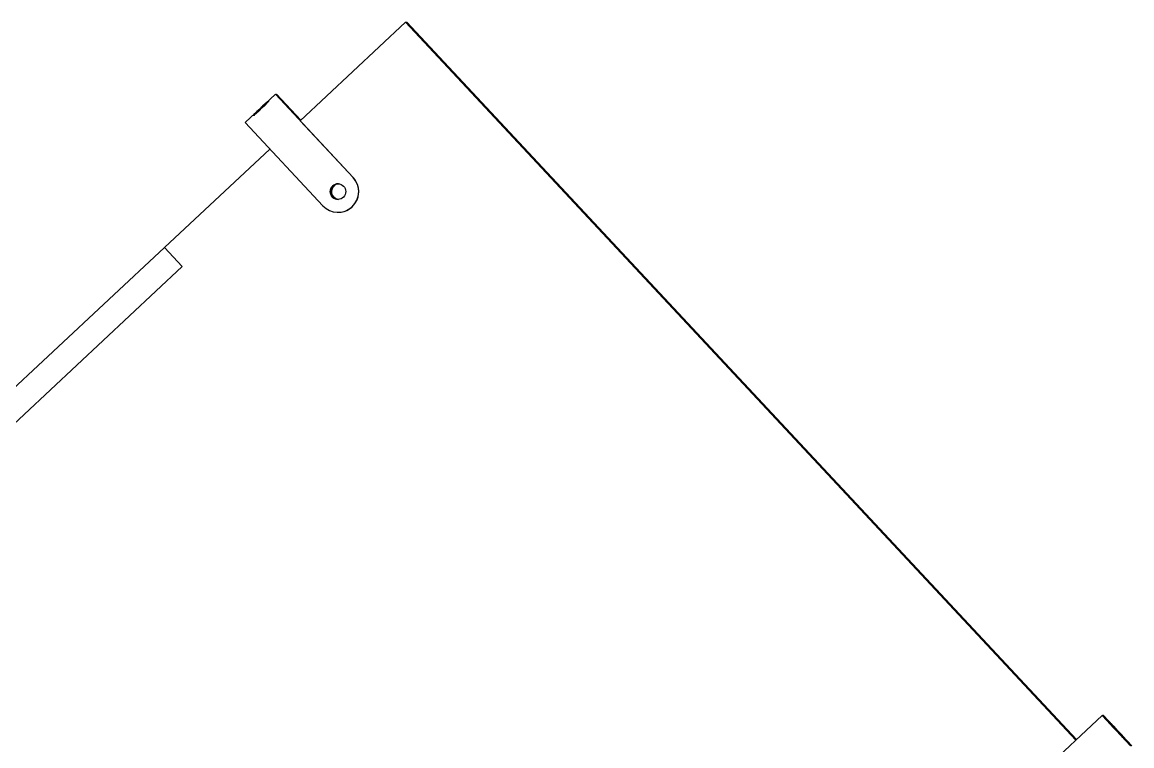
# Model space of a CAD drawing. Header units: millimetres. Extents: x -551930 to 36223, y -1733730 to 8014.
# Drawn here: x -551815.87 to -551791.75, y -1733484.95 to -1733469.23 of the extents above; entities that cross this region are included whole.
import ezdxf

# ---------------------------------------------------------------- set-up
doc = ezdxf.new("R2010")
doc.units = ezdxf.units.MM
doc.layers.get('0').update_dxf_attribs({"lineweight": 35})

msp = doc.modelspace()

# ---------------------------------------------------------------- linework, layer by layer
at = {"color": 7, "linetype": 'Continuous', "lineweight": 25}
for p, q in [((-551807.535, -1733469.23), (-551809.827, -1733471.371)), ((-551807.535, -1733469.23), (-551792.967, -1733484.832)), ((-551807.535, -1733469.23), (-551807.533, -1733469.23)), ((-551807.533, -1733469.23), (-551807.149, -1733469.642)), ((-551807.533, -1733469.23), (-551807.513, -1733469.23)), ((-551792.966, -1733484.831), (-551807.533, -1733469.23)), ((-551807.513, -1733469.23), (-551807.129, -1733469.642)), ((-551807.513, -1733469.23), (-551807.513, -1733469.23)), ((-551807.513, -1733469.23), (-551792.955, -1733484.821)), ((-551807.513, -1733469.23), (-551807.511, -1733469.23)), ((-551807.511, -1733469.23), (-551792.955, -1733484.82)), ((-551807.149, -1733469.642), (-551807.129, -1733469.642)), ((-551807.14, -1733469.652), (-551807.129, -1733469.642)), ((-551811.024, -1733471.409), (-551810.366, -1733470.795)), ((-551808.677, -1733472.604), (-551810.366, -1733470.795)), ((-551810.366, -1733470.795), (-551810.361, -1733470.795)), ((-551810.361, -1733470.795), (-551809.825, -1733471.369)), ((-551810.353, -1733470.804), (-551810.344, -1733470.795)), ((-551810.344, -1733470.795), (-551810.339, -1733470.795)), ((-551810.339, -1733470.795), (-551809.813, -1733471.358)), ((-551811.024, -1733471.409), (-551809.335, -1733473.218)), ((-551808.675, -1733472.604), (-551809.827, -1733471.371)), ((-551810.486, -1733471.986), (-551812.777, -1733474.125)), ((-551808.677, -1733472.604), (-551808.675, -1733472.604)), ((-551809.006, -1733473.361), (-551809.004, -1733473.361)), ((-551823.261, -1733483.914), (-551812.777, -1733474.125)), ((-551812.777, -1733474.125), (-551812.393, -1733474.536)), ((-551822.877, -1733484.325), (-551812.393, -1733474.536)), ((-551792.393, -1733484.296), (-551794.202, -1733485.985)), ((-551792.393, -1733484.296), (-551791.778, -1733484.954)), ((-551792.388, -1733484.296), (-551792.393, -1733484.296)), ((-551792.37, -1733484.296), (-551792.379, -1733484.304)), ((-551792.365, -1733484.296), (-551792.37, -1733484.296)), ((-551791.751, -1733484.954), (-551792.365, -1733484.296)), ((-551792.966, -1733484.831), (-551793.329, -1733484.443)), ((-551793.329, -1733484.443), (-551793.309, -1733484.443)), ((-551793.309, -1733484.443), (-551792.955, -1733484.821))]:
    msp.add_line(p, q, dxfattribs=at)
at = {"color": 8, "linetype": 'Continuous', "lineweight": 25}
msp.add_line((-551810.344, -1733470.795), (-551809.816, -1733471.36), dxfattribs=at)
at = {"color": 7, "linetype": 'Continuous', "flags": 128}
for points in [[(-551810.533, -1733470.955), (-551810.563, -1733470.984), (-551810.613, -1733471.03), (-551810.674, -1733471.087), (-551810.738, -1733471.147), (-551810.795, -1733471.2), (-551810.835, -1733471.238), (-551810.854, -1733471.255), (-551810.848, -1733471.249), (-551810.818, -1733471.221), (-551810.768, -1733471.174), (-551810.707, -1733471.117), (-551810.643, -1733471.057), (-551810.586, -1733471.004), (-551810.545, -1733470.967), (-551810.527, -1733470.949), (-551810.533, -1733470.955)], [(-551810.83, -1733471.249), (-551810.8, -1733471.221), (-551810.75, -1733471.174), (-551810.689, -1733471.117), (-551810.625, -1733471.057), (-551810.569, -1733471.004), (-551810.528, -1733470.967), (-551810.509, -1733470.949), (-551810.515, -1733470.955), (-551810.545, -1733470.984), (-551810.595, -1733471.03), (-551810.656, -1733471.087), (-551810.72, -1733471.147), (-551810.777, -1733471.2), (-551810.818, -1733471.238), (-551810.836, -1733471.255), (-551810.83, -1733471.249)], [(-551791.934, -1733484.782), (-551791.962, -1733484.751), (-551792.008, -1733484.702), (-551792.065, -1733484.64), (-551792.125, -1733484.577), (-551792.178, -1733484.52), (-551792.216, -1733484.479), (-551792.233, -1733484.461), (-551792.228, -1733484.467), (-551792.199, -1733484.498), (-551792.153, -1733484.547), (-551792.096, -1733484.609), (-551792.036, -1733484.673), (-551791.983, -1733484.729), (-551791.945, -1733484.77), (-551791.928, -1733484.788), (-551791.934, -1733484.782)], [(-551792.21, -1733484.467), (-551792.182, -1733484.498), (-551792.136, -1733484.547), (-551792.078, -1733484.609), (-551792.019, -1733484.673), (-551791.966, -1733484.729), (-551791.928, -1733484.77), (-551791.91, -1733484.788), (-551791.916, -1733484.782), (-551791.944, -1733484.751), (-551791.99, -1733484.702), (-551792.048, -1733484.64), (-551792.107, -1733484.577), (-551792.16, -1733484.52), (-551792.198, -1733484.479), (-551792.216, -1733484.461), (-551792.21, -1733484.467)]]:
    msp.add_lwpolyline(points, dxfattribs=at)
at = {"color": 7, "linetype": 'Continuous', "lineweight": 25, "flags": 128}
for points in [[(-551808.988, -1733473.08), (-551809.051, -1733473.065), (-551809.104, -1733473.026)], [(-551808.989, -1733473.08), (-551809.049, -1733473.065), (-551809.102, -1733473.026)], [(-551792.081, -1733484.625), (-551792.037, -1733484.672), (-551791.999, -1733484.712), (-551791.974, -1733484.739), (-551791.965, -1733484.748), (-551791.974, -1733484.739), (-551791.999, -1733484.712), (-551792.036, -1733484.672), (-551792.08, -1733484.625), (-551792.124, -1733484.577), (-551792.162, -1733484.537), (-551792.187, -1733484.511), (-551792.196, -1733484.501), (-551792.187, -1733484.511), (-551792.162, -1733484.537), (-551792.125, -1733484.577), (-551792.081, -1733484.625)], [(-551792.062, -1733484.625), (-551792.107, -1733484.577), (-551792.144, -1733484.537), (-551792.169, -1733484.511), (-551792.178, -1733484.501), (-551792.169, -1733484.511), (-551792.145, -1733484.537), (-551792.107, -1733484.577), (-551792.063, -1733484.625), (-551792.019, -1733484.672), (-551791.982, -1733484.712), (-551791.957, -1733484.739), (-551791.948, -1733484.748), (-551791.956, -1733484.739), (-551791.981, -1733484.712), (-551792.018, -1733484.672), (-551792.062, -1733484.625)]]:
    msp.add_lwpolyline(points, dxfattribs=at)
at = {"color": 7, "linetype": 'Continuous', "lineweight": 25}
msp.add_circle((-551809.006, -1733472.911), 0.169, dxfattribs=at)
for centre, radius, start, end in [((-551809.006, -1733472.911), 0.45, 223.0371, 43.0371), ((-551809.004, -1733472.911), 0.169, 90.0001, 269.9999), ((-551808.981, -1733472.911), 0.169, 92.8649, 223.037), ((-551808.979, -1733472.911), 0.169, 93.3125, 223.037), ((-551809.004, -1733472.911), 0.45, 270.0002, 43.037), ((-551856.356, -1733544.64), 87.94, 42.74372, 43.3301), ((-551727.787, -1733424.609), 87.94, 222.74372, 223.3301)]:
    msp.add_arc(centre, radius, start, end, dxfattribs=at)

doc.saveas('drawing.dxf')
